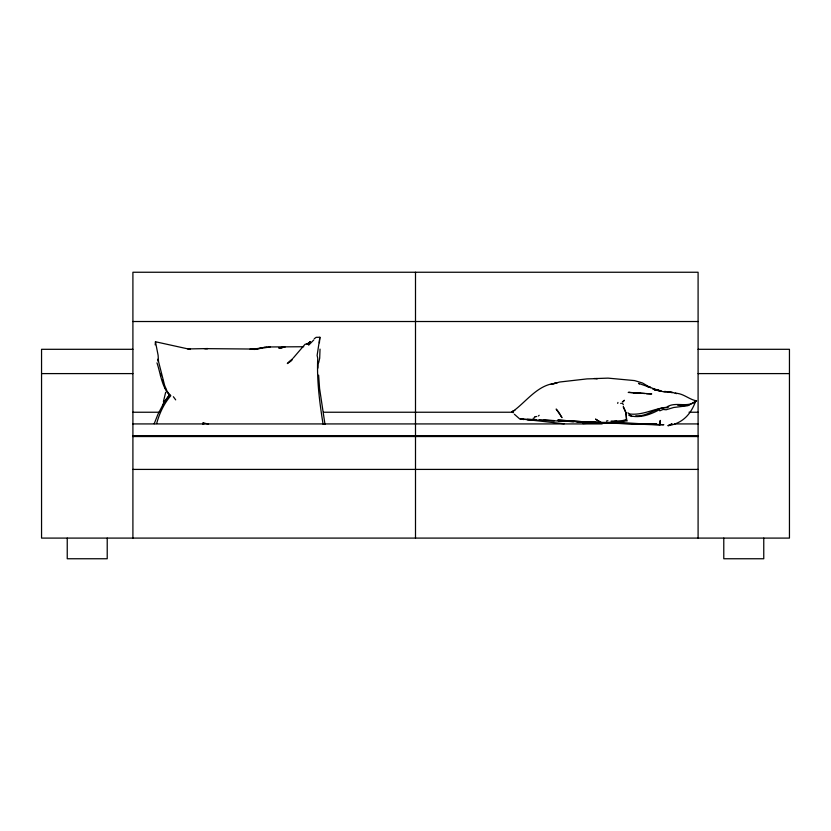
<?xml version="1.0" encoding="UTF-8"?>
<svg xmlns="http://www.w3.org/2000/svg" width="831" height="831" viewBox="0 0 831 831"><rect width="100%" height="100%" fill="white"/><g stroke="black" fill="none" stroke-linecap="round" stroke-linejoin="round"><path stroke-width="1.25" d="M320.028 349.124L319.686 358.223L318.647 362.804M155.2 344.865L155.449 341.749L190.413 349.446L188.689 348.656M317.889 368.123L318.107 361.734M319.395 342.767L319.893 337.272L316.154 337.324L314.253 338.757M660.105 423.633L660.313 422.065L659.887 424.994L527.176 419.738M163.406 401.716L165.66 392.315M156.654 423.571C159.375 413.485 163.936 403.617 170.802 395.701L167.384 391.972L164.59 385.293L158.524 361.516L158.108 355.273L155.449 341.749M617.703 403.399L617.932 402.443M162.554 406.338L163.198 403.98M163.52 402.796L164.185 400.615M154.182 423.768L157.942 414.326L163.551 403.502M164.351 402.806L169.68 394.58M695.391 401.882C690.53 414.887 682.033 423.561 667.968 425.711M623.042 401.882L624.403 400.262L622.346 401.872M513.381 412.758L511.906 412.134L512.904 410.888L514.846 410.41M293.104 358.182L304.956 344.377L308.041 343.421M309.236 342.943L310.337 341.634L307.013 344.231L308.187 343.577M165.483 400.064L169.399 395.016C161.619 386.353 160.632 373.597 156.976 362.856M292.419 358.878L287.318 363.573L292.055 359.771L289.354 362.108L291.432 360.353M308.363 343.92L309.849 342.32M308.665 345.156L313.775 339.972M538.374 415.988L539.163 415.313M511.906 412.134C525.909 402.381 537.158 384.982 555.212 383.361L551.182 384.151M696.534 400.833C687.549 408.717 675.437 400.791 666.4 407.315C653.987 408.623 642.571 415.5 629.856 413.994L628.859 415.417C639.195 418.616 649.987 414.804 659.025 409.88L659.814 410.826L663.076 409.454L666.14 409.766L673.65 407.502L687.891 405.705L696.534 400.833C689.148 399.607 683.29 393.229 675.26 393.229L676.496 393.593L671.936 392.242L664.582 391.494M668.747 406.868L667.283 407.709C655.991 407.065 647.339 417.006 635.767 415.801M202.868 424.153L204.727 423.426M203.418 422.595L202.857 422.813L208.529 424.111M533.138 418.305L534.821 417.796M256.114 348.885L252.177 349.3L262.066 347.877L256.727 348.999L250.038 349.124L254.12 349.363L270.2 346.953L303.72 346.735M660.302 424.87L658.734 424.433M254.016 349.519L254.805 349.311M553.01 383.797L556.957 382.894M688.837 405.227L681.898 405.725L677.566 405.081M606.474 421.037L607.918 420.725M255.501 349.062L204.114 348.625M611.076 421.078L622.835 420.974L626.584 419.946L625.972 412.529L626.584 419.946L622.866 420.403M556.728 382.946L554.869 383.34L559.658 382.021L587.05 378.894L597.531 378.604L594.362 378.489M620.695 403.43L621.484 403.295M283.267 347.337L278.79 348.085L285.002 347.14L280.826 347.618L284.399 347.213M582.853 423.571L606.786 422.366M614.213 421.452L616.685 421.151M534.593 416.726L536.722 416.508M263.437 347.451L270.2 346.953M587.995 423.197L601.841 422.969L627.322 420.839M264.31 347.389L266.709 347.244M638.966 393.053L651.722 393.925L646.58 393.749M661.632 424.786L663.824 424.714L647.037 424.236M596.056 378.552L608.063 378.126L634.604 380.598L642.488 382.987L650.486 387.682M205.33 348.605L207.74 348.573L187.91 348.937M132.908 321.514L698.092 321.514M132.908 349.3L41.55 349.3L41.55 538.093L789.45 538.093L789.45 349.3L698.092 349.3M41.55 373.597L132.908 373.597M698.092 373.597L789.45 373.597M132.908 412.238L160.134 412.238M323.467 412.238L512.717 412.238M689.013 412.238L698.092 412.238M132.908 423.924L602.163 423.924M674.751 423.924L698.092 423.924M132.908 435.621L698.092 435.621M132.908 436.535L698.092 436.535M132.908 469.411L698.092 469.411M577.368 421.743L656.885 424.174L576.215 421.753M601.841 422.969L595.63 419.188L601.841 422.969L557.975 420.07L601.841 422.969L638 423.987M529.638 419.603L531.373 419.676M535.226 419.8L519.853 419.073L514.379 414.254M539.07 419.987L554.443 420.715M558.287 420.901L573.66 421.629M639.963 393.021L635.964 392.97L644.69 393.499M523.27 419.042L520.497 418.866L523.966 419.572M527.134 419.229L536.151 419.686M543.879 420.07L554.069 420.559M560.624 420.901L573.432 421.535M564.187 423.81L524.164 419.302M663.824 391.609L666.036 391.837M661.279 391.069L654.766 389.77M653.966 389.542L660.281 390.591M668.062 392.097L672.445 392.606L664.769 391.432M188.221 348.989L190.372 349.394L188.429 348.563M661.871 391.391L664.301 391.868M661.466 391.245L653.114 388.991L657.518 390.456L655.42 389.729M656.874 390.321L660.645 391.131L638.54 383.351L639.33 383.995M627.966 412.799L631.643 416.518M167.239 391.609L167.8 392.201M558.64 412.02L556.157 409.049L561.995 417.661L560.832 415.583M160.435 375.259L160.85 375.789L160.632 373.919M175.694 399.877L173.357 396.719M559.17 412.862L560.239 414.534M622.533 403.388L623.364 404.801M165.182 388.222L165.93 389.614M162.471 379.892L163.281 381.73M157.578 359.252L158.087 361.308M323.082 424.257C319.603 402.557 316.736 380.297 317.733 358.275L317.12 355.45L319.893 337.272M318.626 375.145L319.582 388.482L325.004 424.444M763.762 538.093L763.762 558.754L723.78 558.754L723.78 538.093M698.092 538.093L698.092 272.246L132.908 272.246L132.908 538.093M415.5 272.246L415.5 423.748M415.5 423.924L415.5 538.093M107.22 538.093L107.22 558.754L67.238 558.754L67.238 538.093M660.157 421.255L659.959 422.719L660.354 420.413L660.157 421.255M670.929 424.423L668.186 425.617L672.154 423.893L670.929 424.423M629.514 392.388L628.215 392.419L634.333 392.803L629.514 392.388M636.577 393.136L633.783 393.146L636.577 393.136M648.907 386.862L647.411 386.457L650.548 387.423L648.907 386.862M655.482 389.853L652.782 388.617L655.482 389.853M624.393 408.956L623.25 406.712L626.387 413.859L624.393 408.956"/></g></svg>
